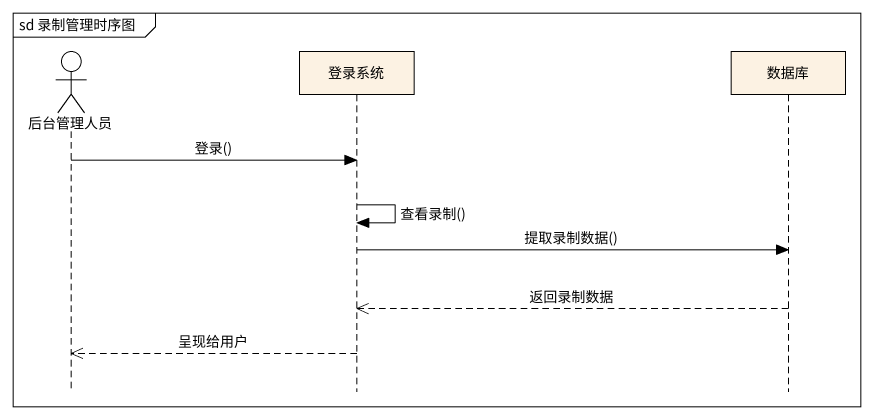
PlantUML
@startuml
mainframe sd 录制管理时序图
hide footbox
actor 后台管理人员
participant 登录系统
participant 数据库

后台管理人员 -> 登录系统 : 登录()
登录系统 -> 登录系统 : 查看录制()
登录系统 -> 数据库 : 提取录制数据()
数据库 -->> 登录系统 : 返回录制数据
登录系统 -->> 后台管理人员 : 呈现给用户
@enduml
